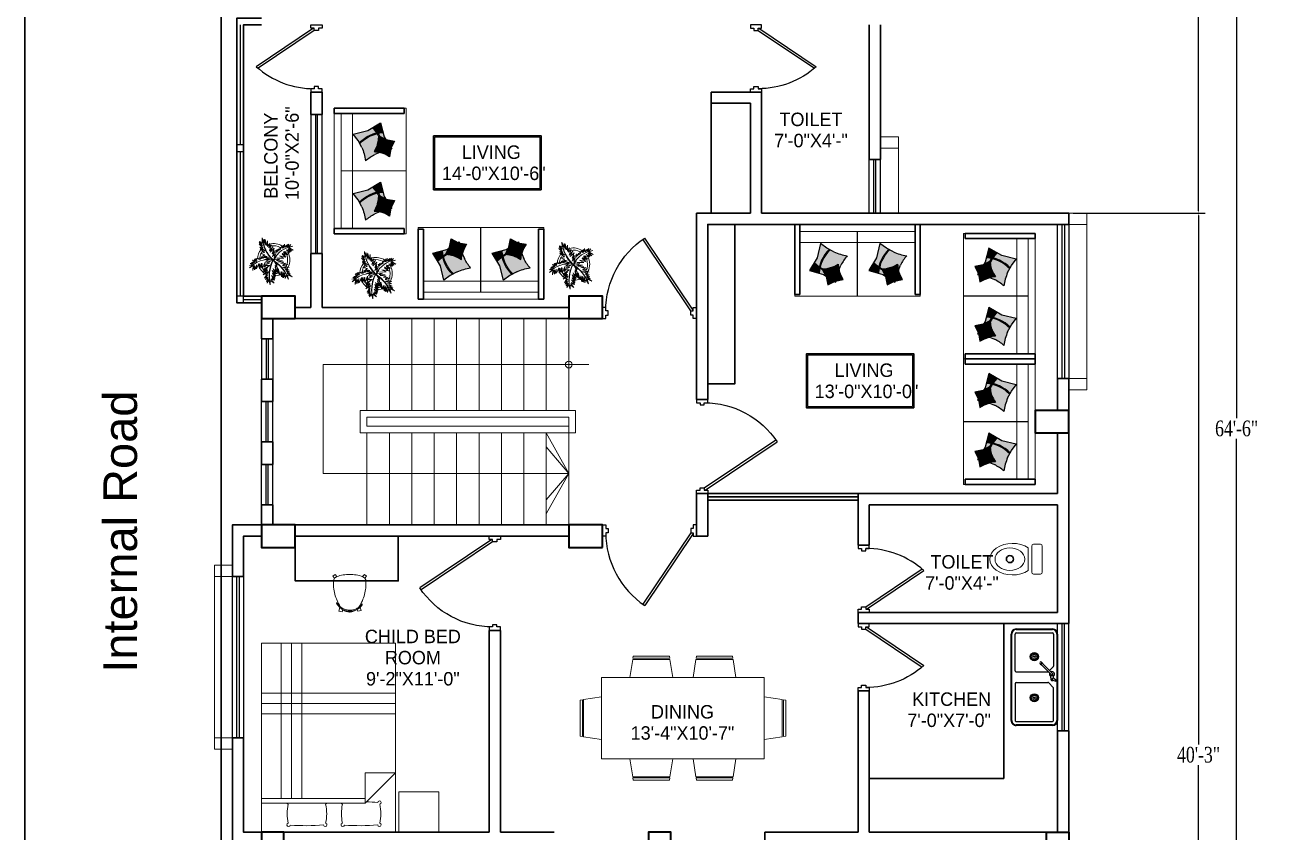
# Model space of a CAD drawing. Header units: inches. Extents: x -54558 to 35158, y -4190 to 41945.
# Drawn here: x 2269 to 2822, y 371 to 731 of the extents above; entities that cross this region are included whole.
import ezdxf

# ---------------------------------------------------------------- set-up
doc = ezdxf.new("R2010")
doc.units = ezdxf.units.IN
doc.header["$MEASUREMENT"] = 0
doc.linetypes.add('1054-EXTOPO$0$5m_plan_pc_00$0$801', pattern=[6.75, 5.625, -0.375, 0.375, -0.375])
doc.layers.get('0').update_dxf_attribs({"true_color": 0xe4c8de})
for name, color, linetype in [('A-ANNO-TEXT', 7, 'Continuous'), ('door', 34, 'Continuous'), ('FUR', 30, 'Continuous')]:
    doc.layers.add(name, color=color, linetype=linetype)
for name, color, linetype, lineweight in [('A-FURN-FIXD', 44, 'Continuous', 9), ('A_WALL', 7, 'Continuous', 30), ('colum', 241, 'Continuous', 40), ('Furniture', 42, 'Continuous', 30), ('illustr-TOILET FIXTURE', 7, 'Continuous', 0), ('illustr-TREE', 113, 'Continuous', 0), ('railing', 6, 'Continuous', 5), ('ROAD', 251, 'Continuous', 30), ('sanshade', 252, 'Continuous', 5), ('Stair', 44, 'Continuous', 13), ('thin', 251, 'Continuous', 20), ('Ver', 144, 'Continuous', 30), ('Wall-02', 7, 'Continuous', 30), ('windo', 140, 'Continuous', 25)]:
    doc.layers.add(name, color=color, linetype=linetype, lineweight=lineweight)
doc.layers.add('illustr-FURNITURE', color=7, linetype='Continuous', lineweight=0, true_color=0x000000)
doc.styles.add('Arial', font='arial.ttf')
doc.styles.add('LOGO', font='times.ttf', dxfattribs={"width": 0.75, "height": 7})
doc.styles.get("Standard").update_dxf_attribs({"font": 'ARIALN.TTF'})
doc.dimstyles.new('STANDARD$0', dxfattribs={"dimtxt": 2, "dimasz": 1, "dimexe": 3, "dimexo": 2, "dimgap": 1, "dimtad": 1, "dimtih": 1, "dimtoh": 1, "dimzin": 3, "dimdsep": 46, "dimlunit": 4, "dimtxsty": 'LOGO', "dimcen": 0.09, "dimdle": 6, "dimclrd": 256, "dimclre": 256, "dimclrt": 7, "dimadec": 0, "dimazin": 1, "dimtm": 1e-09, "dimtfac": 1, "dimtofl": 0, "dimtmove": 0, "dimatfit": 2, "dimfxl": 1, "dimtolj": 1, "dimtzin": 0, "dimlwd": -1, "dimlwe": -1, "dimarcsym": 0})

# ---------------------------------------------------------------- blocks, each defined once
blk = doc.blocks.new('*D459')
for p, q in [((2736.4, 646.98), (2795.25, 646.98)), ((2792.25, 645.98), (2792.25, 410.04)), ((2792.25, 164.98), (2792.25, 400.92)), ((2588.9, 163.98), (2795.25, 163.98))]:
    blk.add_line(p, q)
for points in [[(2792.09, 645.98), (2792.42, 645.98), (2792.25, 646.98)], [(2792.09, 164.98), (2792.42, 164.98), (2792.25, 163.98)]]:
    blk.add_solid(points)
at = {"color": 7, "insert": (2792.25, 405.48), "char_height": 7, "attachment_point": 5, "style": 'LOGO'}
blk.add_mtext('\\A1;40\'-3"', dxfattribs=at)
blk = doc.blocks.new('*D457')
for p, q in [((2652.4, 937.98), (2795.25, 937.98)), ((2792.25, 936.98), (2792.25, 797.04)), ((2792.25, 647.98), (2792.25, 787.92)), ((2736.4, 646.98), (2795.25, 646.98))]:
    blk.add_line(p, q)
for points in [[(2792.09, 936.98), (2792.42, 936.98), (2792.25, 937.98)], [(2792.09, 647.98), (2792.42, 647.98), (2792.25, 646.98)]]:
    blk.add_solid(points)
at = {"color": 7, "insert": (2792.25, 792.48), "char_height": 7, "attachment_point": 5, "style": 'LOGO'}
blk.add_mtext('\\A1;24\'-3"', dxfattribs=at)
blk = doc.blocks.new('fjfds')
at = {"layer": 'railing'}
for p, q in [((-25748.79, -8794.32), (-25748.79, -8804.32)), ((-25748.79, -8794.32), (-25652.79, -8794.32)), ((-25652.79, -8794.32), (-25652.79, -8804.32)), ((-25745.79, -8797.32), (-25745.79, -8801.32)), ((-25745.79, -8797.32), (-25655.79, -8797.32)), ((-25745.79, -8801.32), (-25655.79, -8801.32)), ((-25655.79, -8797.32), (-25655.79, -8804.32)), ((-25748.79, -8804.32), (-25655.79, -8804.32)), ((-25655.79, -8804.32), (-25652.79, -8804.32))]:
    blk.add_line(p, q, dxfattribs=at)
at = {"layer": 'Stair'}
for p, q in [((-25745.79, -8753.32), (-25745.79, -8794.32)), ((-25735.79, -8753.32), (-25735.79, -8794.32)), ((-25725.79, -8753.32), (-25725.79, -8794.32)), ((-25715.79, -8753.32), (-25715.79, -8794.32)), ((-25705.79, -8753.32), (-25705.79, -8794.32)), ((-25695.79, -8753.32), (-25695.79, -8794.32)), ((-25685.79, -8753.32), (-25685.79, -8794.32)), ((-25675.79, -8753.32), (-25675.79, -8794.32)), ((-25665.79, -8753.32), (-25665.79, -8794.32)), ((-25655.79, -8753.32), (-25655.79, -8794.32)), ((-25765.34, -8773.82), (-25646.9, -8773.82)), ((-25765.34, -8773.82), (-25765.34, -8822.32)), ((-25745.79, -8804.32), (-25745.79, -8845.32)), ((-25735.79, -8804.32), (-25735.79, -8845.32)), ((-25725.79, -8804.32), (-25725.79, -8845.32)), ((-25715.79, -8804.32), (-25715.79, -8845.32)), ((-25705.79, -8804.32), (-25705.79, -8845.32)), ((-25695.79, -8804.32), (-25695.79, -8845.32)), ((-25685.79, -8804.32), (-25685.79, -8845.32)), ((-25675.79, -8804.32), (-25675.79, -8845.32)), ((-25665.79, -8804.32), (-25665.79, -8845.32)), ((-25655.79, -8822.32), (-25665.79, -8804.32)), ((-25655.79, -8804.32), (-25655.79, -8845.32)), ((-25655.79, -8822.32), (-25665.79, -8810.47)), ((-25765.34, -8822.32), (-25655.79, -8822.32)), ((-25655.79, -8822.32), (-25665.79, -8840.32)), ((-25655.79, -8822.32), (-25665.79, -8834.17))]:
    blk.add_line(p, q, dxfattribs=at)
blk.add_circle((-25655.79, -8773.82), 1.51, dxfattribs=at)
blk = doc.blocks.new('ddf')
at = {"layer": 'sanshade'}
for points in [[(-25516.79, -8672.32), (-25508.79, -8672.32), (-25508.79, -8677.32), (-25516.79, -8677.32)], [(-25516.79, -8677.32), (-25508.79, -8677.32), (-25508.79, -8706.32), (-25516.79, -8706.32)]]:
    blk.add_lwpolyline(points, close=True, dxfattribs=at)
blk = doc.blocks.new('*D458')
for p, q in [((2652.4, 937.98), (2812.21, 937.98)), ((2809.21, 936.98), (2809.21, 555.54)), ((2809.21, 164.98), (2809.21, 546.42)), ((2652.4, 163.98), (2812.21, 163.98))]:
    blk.add_line(p, q)
for points in [[(2809.04, 936.98), (2809.37, 936.98), (2809.21, 937.98)], [(2809.04, 164.98), (2809.37, 164.98), (2809.21, 163.98)]]:
    blk.add_solid(points)
at = {"color": 7, "insert": (2809.21, 550.98), "char_height": 7, "attachment_point": 5, "style": 'LOGO'}
blk.add_mtext('\\A1;64\'-6"', dxfattribs=at)
blk = doc.blocks.new('tyer')
at = {"layer": 'sanshade'}
for points in [[(-25800.79, -9018.32), (-25792.79, -9018.32), (-25792.79, -9023.32), (-25800.79, -9023.32)], [(-25800.79, -9018.32), (-25792.79, -9018.32), (-25792.79, -9100.32), (-25800.79, -9100.32)], [(-25800.79, -9095.32), (-25792.79, -9095.32), (-25792.79, -9100.32), (-25800.79, -9100.32)]]:
    blk.add_lwpolyline(points, close=True, dxfattribs=at)
blk = doc.blocks.new('efre')
at = {"layer": 'door'}
for p, q in [((10922.87, 10339.43), (10901.44, 10307.52)), ((10923.87, 10339.12), (10902.26, 10306.96))]:
    blk.add_line(p, q, dxfattribs=at)
for points in [[(10885.87, 10339.43), (10884.87, 10339.43), (10884.87, 10337.89), (10883.37, 10337.89), (10883.37, 10342.89), (10884.87, 10342.89), (10884.87, 10341.35), (10885.87, 10341.35)], [(10922.87, 10339.43), (10923.87, 10339.43), (10923.87, 10337.89), (10925.37, 10337.89), (10925.37, 10342.89), (10923.87, 10342.89), (10923.87, 10341.35), (10922.87, 10341.35)]]:
    blk.add_lwpolyline(points, close=True, dxfattribs=at)
blk.add_arc((10923.87, 10339.43), 39, 180, 236.3642, dxfattribs=at)
blk = doc.blocks.new('jj')
at = {"layer": 'door'}
for p, q in [((11000.83, 10306.39), (11025.92, 10323.24)), ((11001.13, 10305.39), (11026.7, 10322.56))]:
    blk.add_line(p, q, dxfattribs=at)
for points in [[(11000.83, 10331.39), (11000.83, 10332.39), (11002.37, 10332.39), (11002.37, 10333.89), (10997.37, 10333.89), (10997.37, 10332.39), (10998.91, 10332.39), (10998.91, 10331.39)], [(11000.83, 10306.39), (11000.83, 10305.39), (11002.37, 10305.39), (11002.37, 10303.89), (10997.37, 10303.89), (10997.37, 10305.39), (10998.91, 10305.39), (10998.91, 10306.39)]]:
    blk.add_lwpolyline(points, close=True, dxfattribs=at)
blk.add_arc((11000.83, 10293.39), 39, 48.4266, 90, dxfattribs=at)
blk = doc.blocks.new('A$C41DC471C')
at = {"ltscale": 1000}
for p, q in [((0, 45, -686), (0, 365, -686)), ((6, 45, -686), (6, 365, -686)), ((35, 45, -686), (35, 365, -686)), ((45, 410, -686), (805, 410, -686)), ((45, 404, -686), (805, 404, -686)), ((45, 375, -686), (328, 375, -686)), ((393, 366, -686), (303, 276, -686)), ((403, 356, -686), (313, 266, -686)), ((335, 372, -686), (367, 340, -686)), ((414, 373, -686), (414, 348, -686)), ((430, 373, -686), (451, 396, -686)), ((430, 367, -686), (430, 373, -686)), ((461, 388, -686), (450, 364, -686)), ((451, 396, -686), (461, 390, -686)), ((461, 388, -686), (461, 390, -686)), ((515, 372, -686), (475, 332, -686)), ((805, 375, -686), (522, 375, -686)), ((815, 45, -686), (815, 365, -686)), ((844, 365, -686), (844, 45, -686)), ((850, 365, -686), (850, 45, -686)), ((302, 278, -686), (292, 268, -686)), ((315, 265, -686), (305, 255, -686)), ((378, 45, -686), (378, 325, -686)), ((472, 45, -686), (472, 325, -686)), ((368, 35, -686), (45, 35, -686)), ((805, 6, -686), (45, 6, -686)), ((482, 35, -686), (805, 35, -686)), ((805, 0, -686), (45, 0, -686))]:
    blk.add_line(p, q, dxfattribs=at)
for centre, radius in [((244, 205, -686), 35.6), ((244, 205, -686), 29.6), ((606, 205, -686), 35.6), ((606, 205, -686), 29.6), ((244, 205, -686), 5.56), ((606, 205, -686), 5.56)]:
    blk.add_circle(centre, radius, dxfattribs=at)
for centre, radius, start, end in [((45, 365, -686), 45, 90, 180), ((45, 365, -686), 39, 90, 180), ((45, 365, -686), 10, 90, 180), ((328, 365, -686), 10, 45, 90), ((398, 361, -686), 22, 35.2594, 206.447), ((368, 325, -686), 10, 0, 32.1365), ((398, 361, -686), 22, 243.553, 324.7406), ((398, 361, -686), 7, 315, 135), ((417, 272, -686), 102, 82.6351, 91.2658), ((417, 450, -686), 102, 268.7342, 290.3736), ((426, 265, -686), 102, 76.3665, 87.7768), ((417, 272, -686), 102, 69.5083, 70.0003), ((431, 361, -686), 21.8, 342.2899, 15.9255), ((417, 272, -686), 98.7, 66.466, 68.4241), ((417, 450, -686), 98.7, 291.5267, 293.5112), ((431, 361, -686), 24.8, 355.8388, 2.79), ((482, 325, -686), 10, 135, 180), ((522, 365, -686), 10, 90, 135), ((805, 365, -686), 45, 0, 90), ((805, 365, -686), 39, 0, 90), ((805, 365, -686), 10, 0, 90), ((299, 262, -686), 9, 135, 315), ((310, 273, -686), 9.18, 146.5049, 303.4951), ((307, 270, -686), 9.18, 94.6541, 123.4951), ((307, 270, -686), 9.18, 326.5049, 355.3459), ((45, 45, -686), 45, 180, 270), ((45, 45, -686), 39, 180, 270), ((45, 45, -686), 10, 180, 270), ((368, 45, -686), 10, 270, 0), ((482, 45, -686), 10, 180, 270), ((805, 45, -686), 45, 270, 0), ((805, 45, -686), 39, 270, 0), ((805, 45, -686), 10, 270, 0)]:
    blk.add_arc(centre, radius, start, end, dxfattribs=at)
for centre, major_axis in [((231, 222, -686), (-2.61, 3.09)), ((244, 227, -686), (-0.02, 4.05)), ((224, 209, -686), (-3.99, 0.69))]:
    blk.add_ellipse(centre, major_axis=major_axis, ratio=0.197044, dxfattribs=at)
for centre, major_axis, start_param, end_param in [((258, 222, -686), (2.59, 3.11), -1.570796, 4.712389), ((226, 195, -686), (3.5, 2.04), 3.141593, 9.424778), ((237, 185, -686), (1.37, 3.81), 3.141593, 9.424778), ((252, 185, -686), (-1.4, 3.8), 1.570796326794795, 7.853981633974382), ((263, 195, -686), (-3.51, 2.01), 1.570796326794786, 7.853981633974373), ((265, 209, -686), (3.98, 0.72), 4.712389, 10.995574)]:
    blk.add_ellipse(centre, major_axis=major_axis, ratio=0.197044, start_param=start_param, end_param=end_param, dxfattribs=at)
at = {"ltscale": 1000, "extrusion": (0, 0, -1)}
for centre, major_axis, start_param, end_param in [((592, 222, -686), (-2.59, 3.11), -1.570796, 4.712389), ((585, 209, -686), (-3.98, 0.72), 4.712389, 10.995574), ((587, 195, -686), (3.51, 2.01), 1.570796326794786, 7.853981633974373), ((598, 185, -686), (1.4, 3.8), 1.570796326794795, 7.853981633974382), ((613, 185, -686), (-1.37, 3.81), 3.141593, 9.424778), ((624, 195, -686), (-3.5, 2.04), 3.141593, 9.424778)]:
    blk.add_ellipse(centre, major_axis=major_axis, ratio=0.197044, start_param=start_param, end_param=end_param, dxfattribs=at)
for centre, major_axis in [((606, 227, -686), (0.02, 4.05)), ((619, 222, -686), (2.61, 3.09)), ((626, 209, -686), (3.99, 0.69))]:
    blk.add_ellipse(centre, major_axis=major_axis, ratio=0.197044, dxfattribs=at)
blk = doc.blocks.new('FURN_GEN_017')
at = {"layer": 'illustr-FURNITURE', "color": 251, "true_color": 0x636466}
for p, q in [((-12940.92, 14464.51), (-12942.17, 14456.51)), ((-12940.91, 14464.51), (-12924.44, 14464.51)), ((-12940.68, 14466.01), (-12940.84, 14465.01)), ((-12924.52, 14465.01), (-12940.84, 14465.01)), ((-12940.68, 14466.01), (-12924.68, 14466.01)), ((-12924.53, 14465.01), (-12924.68, 14466.01)), ((-12923.2, 14456.51), (-12924.45, 14464.51)), ((-12912.92, 14464.51), (-12914.17, 14456.51)), ((-12912.91, 14464.51), (-12896.44, 14464.51)), ((-12912.68, 14466.01), (-12912.84, 14465.01)), ((-12896.52, 14465.01), (-12912.84, 14465.01)), ((-12912.68, 14466.01), (-12896.68, 14466.01)), ((-12896.53, 14465.01), (-12896.68, 14466.01)), ((-12895.2, 14456.51), (-12896.45, 14464.51)), ((-12882.68, 14456.51), (-12954.68, 14456.51)), ((-12954.68, 14456.51), (-12954.68, 14420.51)), ((-12882.68, 14420.51), (-12882.68, 14456.51)), ((-12964.18, 14446.51), (-12963.18, 14446.67)), ((-12964.18, 14446.51), (-12964.18, 14430.51)), ((-12963.18, 14430.36), (-12963.18, 14446.67)), ((-12962.68, 14446.75), (-12954.68, 14448)), ((-12962.68, 14446.74), (-12962.68, 14430.27)), ((-12874.68, 14446.75), (-12882.68, 14448)), ((-12874.68, 14446.74), (-12874.68, 14430.27)), ((-12873.18, 14446.51), (-12874.18, 14446.67)), ((-12874.18, 14430.36), (-12874.18, 14446.67)), ((-12873.18, 14446.51), (-12873.18, 14430.51)), ((-12963.18, 14430.36), (-12964.18, 14430.51)), ((-12954.68, 14429.03), (-12962.68, 14430.28)), ((-12882.68, 14429.03), (-12874.68, 14430.28)), ((-12874.18, 14430.36), (-12873.18, 14430.51)), ((-12954.68, 14420.51), (-12882.68, 14420.51)), ((-12940.92, 14412.51), (-12942.17, 14420.52)), ((-12923.2, 14420.52), (-12924.45, 14412.51)), ((-12912.92, 14412.51), (-12914.17, 14420.52)), ((-12895.2, 14420.52), (-12896.45, 14412.51)), ((-12940.91, 14412.51), (-12924.44, 14412.51)), ((-12912.91, 14412.51), (-12896.44, 14412.51)), ((-12940.68, 14411.01), (-12940.84, 14412.01)), ((-12924.52, 14412.01), (-12940.84, 14412.01)), ((-12940.68, 14411.01), (-12924.68, 14411.01)), ((-12924.53, 14412.01), (-12924.68, 14411.01)), ((-12896.52, 14412.01), (-12912.84, 14412.01)), ((-12912.68, 14411.01), (-12912.84, 14412.01)), ((-12912.68, 14411.01), (-12896.68, 14411.01)), ((-12896.53, 14412.01), (-12896.68, 14411.01))]:
    blk.add_line(p, q, dxfattribs=at)
blk = doc.blocks.new('www')
at = {"layer": 'illustr-FURNITURE', "color": 1}
for p, q in [((10806.97, 10296.75), (10747.22, 10296.75)), ((10747.22, 10296.75), (10747.22, 10212.48)), ((10755.98, 10296.75), (10755.98, 10227.52)), ((10760.57, 10296.75), (10760.57, 10227.52)), ((10765.15, 10296.75), (10765.15, 10227.52)), ((10806.97, 10212.48), (10806.97, 10296.75)), ((10806.97, 10274.46), (10747.22, 10274.46)), ((10806.97, 10269.88), (10747.22, 10269.88)), ((10806.97, 10265.3), (10747.22, 10265.3)), ((10793.37, 10238.98), (10806.97, 10238.98)), ((10806.97, 10238.98), (10793.37, 10225.37)), ((10793.37, 10225.37), (10793.37, 10238.98)), ((10808.47, 10230.4), (10808.47, 10212.45)), ((10808.47, 10230.4), (10826.33, 10230.4)), ((10826.33, 10212.45), (10826.33, 10230.4)), ((10793.37, 10227.52), (10747.22, 10227.52)), ((10747.22, 10225.37), (10793.37, 10225.37)), ((10747.22, 10212.48), (10806.97, 10212.48)), ((10808.43, 10212.5), (10808.47, 10212.5)), ((10826.33, 10212.45), (10808.47, 10212.45))]:
    blk.add_line(p, q, dxfattribs=at)
for centre, radius, start, end in [((10759.25, 10225.71), 0.776, 205.8663, 258.2519), ((10781.38, 10220.71), 22.68, 169.2326, 190.7674), ((10775.63, 10225.65), 0.776, 283.7421, 339.1614), ((10757.08, 10220.71), 19.19, 347.4169, 12.5831), ((10783.43, 10225.71), 0.776, 205.8663, 258.2519), ((10805.55, 10220.71), 22.68, 169.2326, 190.7674), ((10791.28, 10137.25), 88.81, 84.9917, 88.2383), ((10799.81, 10225.65), 0.776, 283.7421, 174.7412), ((10781.26, 10220.71), 19.19, 347.4169, 12.5831), ((10759.25, 10215.71), 0.776, 101.7481, 355.1787), ((10767.1, 10304.18), 88.81, 265.4292, 275.0083), ((10775.63, 10215.78), 0.776, 185.2588, 76.2579), ((10783.43, 10215.71), 0.776, 101.7481, 355.1787), ((10791.28, 10304.18), 88.81, 265.4292, 275.0083), ((10799.81, 10215.78), 0.776, 185.2588, 76.2579)]:
    blk.add_arc(centre, radius, start, end, dxfattribs=at)
blk = doc.blocks.new('214-151')
at = {"layer": 'A-FURN-FIXD', "linetype": '1054-EXTOPO$0$5m_plan_pc_00$0$801', "ltscale": 200, "transparency": 33554687}
for p, q in [((3549044, -189697), (3549020, -189729)), ((3549068, -189685), (3549044, -189697)), ((3549074, -189684), (3549068, -189685)), ((3548990, -189892), (3548990, -189935)), ((3549461, -189773), (3549511, -189757)), ((3549491, -189816), (3549523, -189806)), ((3549523, -189806), (3549511, -189757)), ((3549456, -190064), (3549502, -190078)), ((3549488, -190021), (3549515, -190029)), ((3549515, -190029), (3549502, -190078)), ((3549044, -190130), (3549020, -190098)), ((3549068, -190142), (3549044, -190130)), ((3549088, -190145), (3549068, -190142))]:
    blk.add_line(p, q, dxfattribs=at)
for points in [[(3549042, -189699), (3549014, -189675), (3548990, -189704), (3549020, -189730)], [(3549043, -190128), (3549014, -190152), (3548990, -190123), (3549020, -190097)]]:
    blk.add_lwpolyline(points, dxfattribs=at)
for centre, radius, start, end in [((3549120, -190283), 601, 56.9331, 94.4004), ((3549562, -189914), 573, 161.2442, 198.7295), ((3549397, -189753), 25.6, 48.1403, 108.2349), ((3549286, -189916), 213, 305.0364, 61.3583), ((3549302, -189916), 213, 305.0364, 61.3583), ((3549366, -189914), 159, 57.5277, 58.5623), ((3549366, -189914), 159, 325.8028, 37.5555), ((3549120, -189545), 601, 266.8766, 303.0669), ((3549366, -189914), 159, 301.9687, 305.1543), ((3549417, -190072), 19.8, 246.1346, 318.4705)]:
    blk.add_arc(centre, radius, start, end, dxfattribs=at)
blk = doc.blocks.new('eyhfgh')
h = blk.add_hatch(color=63)
h.set_gradient(color1=(179, 217, 63), color2=(199, 227, 114), one_color=1, tint=0.67, name='INVCYLINDER')
h.paths.add_polyline_path([(12644.43, 1383.24, 0.034297), (12645.24, 1384.41), (12644.29, 1385.24), (12642.12, 1388.72), (12640.65, 1386.85, -0.121186)])
h = blk.add_hatch(color=254)
h.set_gradient(color1=(252, 230, 217), color2=(250, 214, 194), one_color=1, tint=0.87, name='CYLINDER')
h.paths.add_polyline_path([(12640.74, 1375.72, 0.127935), (12640.03, 1384.94), (12635.81, 1384.95, -0.057362), (12630.31, 1386.1, -0.068738), (12631.08, 1379.22), (12630.86, 1377.04, 0.13826)])
h = blk.add_hatch(color=7)
h.set_gradient(color1=(238, 242, 227), color2=(228, 234, 210), one_color=1, tint=0.87, name='CYLINDER')
h.paths.add_polyline_path([(12644.25, 1383.02, 0.127935), (12640.47, 1386.65), (12638.68, 1385.07, -0.057362), (12635.92, 1383.48, -0.068738), (12638.84, 1380.86), (12639.57, 1379.85, 0.13826)])
h = blk.add_hatch(color=63)
h.set_gradient(color1=(179, 217, 63), color2=(199, 227, 114), one_color=1, tint=0.67, name='INVCYLINDER')
h.paths.add_polyline_path([(12639.73, 1379.63), (12640.15, 1379.05), (12641.16, 1377.05), (12643.87, 1380.25), (12645.17, 1381.1, 0.044432), (12644.39, 1382.78, -0.131681)])
h = blk.add_hatch(color=252)
h.set_gradient(color1=(132, 132, 132), color2=(171, 171, 171), one_color=1, tint=0.67, name='INVCYLINDER')
h.paths.add_polyline_path([(12641.24, 1375.8, 0.034297), (12643.68, 1376.39), (12643.4, 1378.6), (12644.63, 1385.73), (12640.5, 1384.98, -0.121186)])
h = blk.add_hatch(color=7)
h.set_gradient(color1=(238, 242, 227), color2=(228, 234, 210), one_color=1, tint=0.87, name='CYLINDER')
h.paths.add_polyline_path([(12647.38, 1382.54), (12645.46, 1384.23, -0.034767), (12644.58, 1383, -0.044102), (12645.42, 1381.27)])
h = blk.add_hatch(color=252)
h.set_gradient(color1=(132, 132, 132), color2=(171, 171, 171), one_color=1, tint=0.67, name='INVCYLINDER')
h.paths.add_polyline_path([(12630.81, 1376.56), (12630.67, 1375.29), (12629.66, 1371.46), (12636.99, 1372.52), (12639.71, 1372.11, 0.044432), (12640.65, 1375.23, -0.131681)])
h = blk.add_hatch(color=254)
h.set_gradient(color1=(252, 230, 217), color2=(250, 214, 194), one_color=1, tint=0.87, name='CYLINDER')
h.paths.add_polyline_path([(12644.31, 1371.41), (12643.75, 1375.89, -0.034767), (12641.15, 1375.3, -0.044102), (12640.23, 1372.03)])
at = {"layer": 'FUR'}
for centre, radius, start, end in [((12638.08, 1409.42), 24.58, 251.57659, 264.70866), ((12605.79, 1379.86), 25.3, 358.56548, 14.29441), ((12630.42, 1396.27), 13.92, 293.2894, 306.42147), ((12627.91, 1371.6), 14.33, 40.27829, 56.00722), ((12636.29, 1389.73), 10.41, 288.36057, 329.26418), ((12622.66, 1378.96), 18.37, 338.11092, 18.94467), ((12636.2, 1389.91), 10.86, 288.98218, 328.46632), ((12622.19, 1378.89), 19.3, 339.18653, 18.36274), ((12635.38, 1377.57), 10.41, 19.82373, 60.65748), ((12635.21, 1377.37), 10.93, 20.89934, 60.07554), ((12638.22, 1394.25), 19.18, 247.26938, 286.75351), ((12638.14, 1393.91), 18.38, 246.64776, 287.55137)]:
    blk.add_arc(centre, radius, start, end, dxfattribs=at)
for points, invisible_edges in [([(12644.29, 1385.24), (12642.12, 1388.72), (12640.57, 1386.74)], 12), ([(12644.31, 1371.41), (12643.4, 1378.6), (12635.81, 1384.95)], 14), ([(12643.4, 1378.6), (12640.26, 1384.94), (12635.81, 1384.95)], 13), ([(12644.29, 1385.24), (12640.57, 1386.74), (12638.68, 1385.07)], 13), ([(12647.38, 1382.54), (12644.29, 1385.24), (12638.68, 1385.07)], 14), ([(12638.84, 1380.86), (12640.15, 1379.05), (12647.38, 1382.54)], 14), ([(12640.15, 1379.05), (12643.87, 1380.25), (12647.38, 1382.54)], 13), ([(12643.4, 1378.6), (12644.63, 1385.73), (12640.26, 1384.94)], 12), ([(12630.67, 1375.29), (12629.66, 1371.46), (12636.99, 1372.52)], 12), ([(12631.08, 1379.22), (12630.67, 1375.29), (12644.31, 1371.41)], 14), ([(12630.67, 1375.29), (12636.99, 1372.52), (12644.31, 1371.41)], 13), ([(12640.15, 1379.05), (12641.16, 1377.05), (12643.87, 1380.25)], 12)]:
    blk.add_3dface(points, dxfattribs=dict(at, invisible_edges=invisible_edges))
blk = doc.blocks.new('standard')
at = {"layer": 'A-FURN-FIXD', "lineweight": 30, "transparency": 33554687}
for p, q in [((29797.43, 5446.76), (29828.65, 5446.76)), ((29797.43, 5444.42), (29797.43, 5446.76)), ((29797.43, 5444.42), (29828.65, 5444.42)), ((29828.65, 5444.42), (29828.65, 5446.76)), ((29828.65, 5393.11), (29797.43, 5393.11)), ((29797.43, 5390.76), (29797.43, 5393.11)), ((29828.65, 5390.76), (29828.65, 5393.11)), ((29828.65, 5390.76), (29797.43, 5390.76))]:
    blk.add_line(p, q, dxfattribs=at)
at = {"layer": 'A-FURN-FIXD', "linetype": 'ByBlock', "ltscale": 200, "transparency": 33554687}
for p, q in [((29797.43, 5393.11), (29797.43, 5444.42)), ((29800.56, 5393.11), (29800.56, 5444.42)), ((29805.56, 5393.11), (29805.56, 5444.42)), ((29828.65, 5446.76), (29829.43, 5446.76)), ((29829.43, 5446.76), (29829.43, 5390.76)), ((29829.43, 5418.89), (29800.56, 5418.89)), ((29829.43, 5418.76), (29800.56, 5418.76)), ((29829.43, 5390.76), (29828.65, 5390.76))]:
    blk.add_line(p, q, dxfattribs=at)
at = {"layer": 'Furniture', "transparency": 33554687, "xscale": -0.8940402066046178, "yscale": 0.8940402066046178, "zscale": 0.8940402066046178, "rotation": 202.1116633612902}
for p in [(18883.43, 2320.97), (18883.43, 2294.47)]:
    blk.add_blockref('eyhfgh', p, dxfattribs=at)
blk = doc.blocks.new('FF')
at = {"lineweight": 30}
blk.add_circle((41709, 5735), 50, dxfattribs=at)
at = {"layer": 'illustr-TOILET FIXTURE'}
for p, q in [((41496, 5397), (41496, 5297)), ((41521, 5422), (41896, 5422)), ((41546, 5472), (41871, 5472)), ((41921, 5397), (41921, 5297)), ((41521, 5272), (41896, 5272))]:
    blk.add_line(p, q, dxfattribs=at)
for centre, start, end in [((41521, 5397), 90, 180), ((41896, 5397), 0, 90), ((41521, 5297), 180, 270), ((41896, 5297), 270, 0)]:
    blk.add_arc(centre, 25, start, end, dxfattribs=at)
at = {"layer": 'illustr-TOILET FIXTURE', "extrusion": (0, 0, -1)}
for centre, major_axis, ratio, start_param, end_param in [((41709, 5697), (0, -325), 0.692308, 0.806114, 5.477071), ((41709, 5735), (0, -212), 0.764706, 3.141593, 9.424778)]:
    blk.add_ellipse(centre, major_axis=major_axis, ratio=ratio, start_param=start_param, end_param=end_param, dxfattribs=at)
blk = doc.blocks.new('gfsv')
at = {"layer": 'illustr-TREE', "color": 114, "true_color": 0x139b48}
for p, q in [((-19140.11, -7522.01), (-19139.05, -7522.51)), ((-19138.83, -7523.25), (-19140.11, -7522.01)), ((-19140.03, -7521.46), (-19139.13, -7521.95)), ((-19139.05, -7522.51), (-19140.03, -7521.46)), ((-19139.94, -7521.15), (-19139.07, -7521.44)), ((-19139.13, -7521.95), (-19139.94, -7521.15)), ((-19138.47, -7521.62), (-19139.14, -7519.95)), ((-19139.07, -7521.44), (-19139.14, -7519.95)), ((-19138.44, -7520.36), (-19138.47, -7521.62)), ((-19138.11, -7522.31), (-19138.44, -7520.36)), ((-19138.11, -7520.52), (-19138.11, -7522.31)), ((-19137.74, -7522.39), (-19138.11, -7520.52)), ((-19137.39, -7520.88), (-19137.74, -7522.39)), ((-19137.42, -7522.78), (-19137.39, -7520.88)), ((-19136.72, -7521.8), (-19137.42, -7522.78)), ((-19137.02, -7523.12), (-19136.72, -7521.8)), ((-19136.22, -7522.25), (-19137.02, -7523.12)), ((-19136.81, -7524.08), (-19136.22, -7522.25)), ((-19132.42, -7522.27), (-19132.28, -7522.87)), ((-19132.11, -7522.84), (-19132.42, -7522.27)), ((-19131.97, -7522.01), (-19132.11, -7522.84)), ((-19131.9, -7523), (-19131.97, -7522.01)), ((-19131.08, -7522.14), (-19131.69, -7522.97)), ((-19130.61, -7522), (-19131.23, -7522.84)), ((-19131.23, -7522.84), (-19131.08, -7522.14)), ((-19130.81, -7522.81), (-19130.61, -7522)), ((-19130, -7522.11), (-19130.81, -7522.81)), ((-19130.68, -7522.91), (-19130, -7522.11)), ((-19139.85, -7522.94), (-19138.83, -7523.25)), ((-19138.26, -7524.11), (-19139.85, -7522.94)), ((-19139.78, -7523.45), (-19138.26, -7524.11)), ((-19138.34, -7524.64), (-19139.78, -7523.45)), ((-19139.67, -7524.94), (-19138.34, -7524.64)), ((-19138.22, -7525.34), (-19139.67, -7524.94)), ((-19139.4, -7525.99), (-19138.7, -7526.48)), ((-19139.1, -7526.57), (-19139.4, -7525.99)), ((-19139, -7525.86), (-19138.15, -7526.37)), ((-19138.7, -7526.48), (-19139, -7525.86)), ((-19138.85, -7525.6), (-19138.22, -7525.34)), ((-19137.48, -7525.94), (-19138.85, -7525.6)), ((-19138.74, -7526.04), (-19137.48, -7525.94)), ((-19136.98, -7526.37), (-19138.74, -7526.04)), ((-19135.72, -7522.81), (-19136.81, -7524.08)), ((-19136.53, -7524.51), (-19135.72, -7522.81)), ((-19135.25, -7523.31), (-19136.53, -7524.51)), ((-19135.94, -7525.04), (-19135.25, -7523.31)), ((-19135.22, -7524.06), (-19135.94, -7525.04)), ((-19135.87, -7526.04), (-19135.22, -7524.06)), ((-19135.21, -7524.53), (-19135.87, -7526.04)), ((-19135.48, -7525.74), (-19135.21, -7524.53)), ((-19134.92, -7525.12), (-19135.48, -7525.74)), ((-19135.42, -7527.05), (-19134.63, -7525.91)), ((-19135.35, -7526.32), (-19134.92, -7525.12)), ((-19134.63, -7525.91), (-19135.35, -7526.32)), ((-19134.73, -7523.95), (-19134.78, -7524.94)), ((-19134.38, -7524.55), (-19134.73, -7523.95)), ((-19134.39, -7523.69), (-19134.38, -7524.55)), ((-19134.08, -7524.26), (-19134.39, -7523.69)), ((-19133.9, -7523.5), (-19134.08, -7524.26)), ((-19133.67, -7524.03), (-19133.9, -7523.5)), ((-19133.35, -7522.94), (-19133.67, -7524.03)), ((-19133.62, -7525.69), (-19132.24, -7526.41)), ((-19131.57, -7526.07), (-19133.62, -7525.69)), ((-19133.01, -7522.73), (-19133.39, -7523.77)), ((-19133.39, -7523.77), (-19133.35, -7522.94)), ((-19132.59, -7523.23), (-19133.01, -7522.73)), ((-19132.77, -7524.92), (-19131.79, -7525.64)), ((-19131.26, -7525.42), (-19132.77, -7524.92)), ((-19131.79, -7525.64), (-19132.77, -7525.14)), ((-19132.77, -7525.14), (-19131.57, -7526.07)), ((-19132.74, -7522.49), (-19132.59, -7523.23)), ((-19132.3, -7523.23), (-19132.74, -7522.49)), ((-19132.32, -7524.59), (-19131.26, -7525.42)), ((-19130.99, -7525.26), (-19132.32, -7524.59)), ((-19132.28, -7522.87), (-19132.3, -7523.23)), ((-19132.2, -7524.29), (-19130.99, -7525.26)), ((-19130.38, -7524.59), (-19132.2, -7524.29)), ((-19131.47, -7522.35), (-19131.9, -7523)), ((-19131.69, -7522.97), (-19131.47, -7522.35)), ((-19131.42, -7523.84), (-19130.38, -7524.59)), ((-19130.13, -7524.42), (-19131.42, -7523.84)), ((-19130.96, -7523.48), (-19130.13, -7524.42)), ((-19129.7, -7524.25), (-19130.96, -7523.48)), ((-19130.69, -7523.27), (-19129.7, -7524.25)), ((-19129.26, -7523.88), (-19130.69, -7523.27)), ((-19129.37, -7522.63), (-19130.63, -7523.08)), ((-19130.63, -7523.08), (-19129.26, -7523.88)), ((-19143.17, -7528.74), (-19142.14, -7528.45)), ((-19142.12, -7528.62), (-19143.17, -7528.74)), ((-19143.1, -7529.55), (-19142.01, -7528.76)), ((-19142.92, -7528.17), (-19141.87, -7528.13)), ((-19142.14, -7528.45), (-19142.92, -7528.17)), ((-19142.54, -7527.86), (-19141.51, -7527.82)), ((-19141.87, -7528.13), (-19142.54, -7527.86)), ((-19142.15, -7527.05), (-19141.38, -7527.4)), ((-19141.37, -7527.67), (-19142.15, -7527.05)), ((-19142.14, -7527.65), (-19141.37, -7527.67)), ((-19141.51, -7527.82), (-19142.14, -7527.65)), ((-19142.01, -7528.76), (-19142.12, -7530.35)), ((-19142.12, -7530.35), (-19141.83, -7528.81)), ((-19141.83, -7528.81), (-19141.56, -7530.18)), ((-19141.68, -7526.82), (-19141.26, -7527.27)), ((-19141.38, -7527.4), (-19141.68, -7526.82)), ((-19141.56, -7530.18), (-19141.5, -7528.72)), ((-19141.42, -7526.6), (-19141.5, -7527.08)), ((-19141.5, -7528.72), (-19141.19, -7529.92)), ((-19141.4, -7527.05), (-19141.42, -7526.6)), ((-19141.32, -7526.68), (-19140.79, -7527.22)), ((-19140.95, -7527.46), (-19141.32, -7526.68)), ((-19141.26, -7527.27), (-19140.95, -7527.46)), ((-19141.19, -7529.92), (-19140.94, -7528.53)), ((-19140.97, -7526.59), (-19139.89, -7526.86)), ((-19140.79, -7527.22), (-19140.97, -7526.59)), ((-19140.94, -7528.53), (-19140.91, -7529.82)), ((-19140.91, -7529.82), (-19140.13, -7528.14)), ((-19140.61, -7526.42), (-19139.52, -7526.77)), ((-19139.89, -7526.86), (-19140.61, -7526.42)), ((-19140.13, -7528.14), (-19140.01, -7529.68)), ((-19140.01, -7529.68), (-19139.82, -7528.21)), ((-19139.84, -7526.29), (-19139.1, -7526.57)), ((-19139.52, -7526.77), (-19139.84, -7526.29)), ((-19139.82, -7528.21), (-19139.73, -7529.55)), ((-19139.73, -7529.55), (-19139.29, -7528.02)), ((-19139.29, -7528.02), (-19139.24, -7529.24)), ((-19139.24, -7529.24), (-19139.11, -7528.14)), ((-19139.11, -7528.14), (-19139.01, -7529.66)), ((-19139.01, -7529.66), (-19138.18, -7527.74)), ((-19137.55, -7530.06), (-19138.86, -7531.01)), ((-19137.33, -7529.38), (-19138.64, -7530.44)), ((-19138.64, -7530.44), (-19137.55, -7530.06)), ((-19136.7, -7528.78), (-19138.55, -7529.89)), ((-19138.55, -7529.89), (-19137.33, -7529.38)), ((-19138.52, -7526.94), (-19136.98, -7526.37)), ((-19136.89, -7526.61), (-19138.52, -7526.94)), ((-19138.45, -7526.25), (-19136.18, -7526.56)), ((-19136.67, -7527.87), (-19138.39, -7528.79)), ((-19138.39, -7528.79), (-19136.7, -7528.78)), ((-19138.18, -7527.74), (-19138.35, -7529.29)), ((-19138.35, -7529.29), (-19138, -7528.79)), ((-19137.95, -7527.54), (-19136.89, -7526.61)), ((-19135.75, -7527.18), (-19137.95, -7527.54)), ((-19136.25, -7527.26), (-19137.82, -7528.05)), ((-19137.82, -7528.05), (-19136.67, -7527.87)), ((-19135.65, -7526.97), (-19135.49, -7526.95)), ((-19135.63, -7529.72), (-19134.87, -7531.97)), ((-19134.81, -7531.37), (-19135.63, -7529.72)), ((-19135.42, -7527.05), (-19134.3, -7528.75)), ((-19135.36, -7526.97), (-19133.49, -7526.75)), ((-19135.1, -7529.99), (-19134.81, -7531.37)), ((-19134.44, -7530.93), (-19135.1, -7529.99)), ((-19135.08, -7527.83), (-19134.38, -7529.27)), ((-19134.3, -7528.75), (-19135.08, -7527.83)), ((-19135, -7529.32), (-19134.44, -7530.93)), ((-19134.64, -7530.19), (-19135, -7529.32)), ((-19134.99, -7528.75), (-19134.64, -7530.19)), ((-19134.38, -7529.27), (-19134.99, -7528.75)), ((-19134.65, -7529.86), (-19134.14, -7531.17)), ((-19134.38, -7530.93), (-19134.65, -7529.86)), ((-19133.49, -7526.75), (-19134.51, -7527.22)), ((-19134.51, -7527.22), (-19132.62, -7527.32)), ((-19132.24, -7526.41), (-19134.41, -7526.43)), ((-19134.36, -7529.34), (-19133.75, -7531.64)), ((-19134.14, -7531.17), (-19134.36, -7529.34)), ((-19132.62, -7527.32), (-19134.15, -7527.56)), ((-19134.15, -7527.56), (-19132.24, -7527.75)), ((-19133.98, -7529.69), (-19133.36, -7531.97)), ((-19133.75, -7531.64), (-19133.98, -7529.69)), ((-19132.24, -7527.75), (-19133.13, -7528.12)), ((-19133.13, -7528.12), (-19131.6, -7528.01)), ((-19130.98, -7528.41), (-19132.63, -7528.79)), ((-19132.63, -7528.79), (-19130.51, -7529.44)), ((-19132.58, -7529.32), (-19130.52, -7530.22)), ((-19130.51, -7529.44), (-19132.58, -7529.32)), ((-19131.6, -7528.01), (-19132.56, -7528.57)), ((-19132.56, -7528.57), (-19130.98, -7528.41)), ((-19131.82, -7530.03), (-19130.38, -7530.89)), ((-19130.52, -7530.22), (-19131.82, -7530.03)), ((-19138.86, -7531.01), (-19137.38, -7530.21)), ((-19137.38, -7530.21), (-19138.8, -7531.73)), ((-19138.8, -7531.73), (-19137.13, -7530.69)), ((-19137.13, -7530.69), (-19138.34, -7532.81)), ((-19138.34, -7532.81), (-19137.37, -7531.69)), ((-19137.37, -7531.69), (-19138.08, -7533.27)), ((-19138.08, -7533.27), (-19137.33, -7532.45)), ((-19137.33, -7532.45), (-19137.78, -7533.85)), ((-19137.78, -7533.85), (-19137.22, -7533.01)), ((-19137.22, -7533.01), (-19137.57, -7534.36)), ((-19137.57, -7534.36), (-19136.99, -7533.47)), ((-19136.99, -7533.47), (-19136.55, -7534.9)), ((-19136.55, -7533.5), (-19136.55, -7534.9)), ((-19135.35, -7534.35), (-19136.55, -7533.5)), ((-19135.21, -7533.44), (-19136.35, -7533.11)), ((-19136.35, -7533.11), (-19135.35, -7534.35)), ((-19136.1, -7531.92), (-19135.17, -7533.17)), ((-19135.06, -7532.85), (-19136.1, -7531.92)), ((-19136.09, -7532.73), (-19135.21, -7533.44)), ((-19135.17, -7533.17), (-19136.09, -7532.73)), ((-19135.92, -7530.35), (-19135.02, -7532.47)), ((-19134.87, -7531.97), (-19135.92, -7530.35)), ((-19135.87, -7531.24), (-19135.06, -7532.85)), ((-19135.02, -7532.47), (-19135.87, -7531.24)), ((-19134.64, -7530.37), (-19134.38, -7530.93)), ((-19133.36, -7531.97), (-19133.11, -7530.66)), ((-19133.11, -7530.66), (-19132.97, -7532.41)), ((-19132.97, -7532.41), (-19132.74, -7530.74)), ((-19132.74, -7530.74), (-19132.61, -7532.59)), ((-19132.61, -7532.59), (-19132.37, -7531)), ((-19132.37, -7531), (-19132.33, -7532.7)), ((-19132.33, -7532.7), (-19132.02, -7531.16)), ((-19132.02, -7531.16), (-19131.85, -7532.88)), ((-19131.85, -7532.88), (-19131.54, -7531.86)), ((-19131.54, -7531.86), (-19130.74, -7533.16)), ((-19131.43, -7530.69), (-19130.21, -7531.51)), ((-19130.38, -7530.89), (-19131.43, -7530.69)), ((-19131.22, -7531.22), (-19129.61, -7532.36)), ((-19130.21, -7531.51), (-19131.22, -7531.22)), ((-19131.17, -7531.72), (-19130.74, -7533.16)), ((-19129.61, -7532.36), (-19131.17, -7531.72))]:
    blk.add_line(p, q, dxfattribs=at)
for centre, radius, start, end in [((-19128.04, -7519), 11.14, 184.8641, 225.4849), ((-19127.45, -7518.53), 11.77, 186.927, 225.8123), ((-19128.31, -7530.61), 8.05, 97.5401, 152.9698), ((-19137.08, -7534.91), 8.05, 81.1775, 138.3266), ((-19125.78, -7532.06), 11.14, 156.5576, 194.785), ((-19125.07, -7532.31), 11.77, 154.4151, 192.7221), ((-19141.76, -7537.3), 11.77, 20.5975, 59.3099), ((-19141.31, -7536.7), 11.14, 18.5346, 56.762)]:
    blk.add_arc(centre, radius, start, end, dxfattribs=at)
blk = doc.blocks.new('sss')
at = {"layer": 'thin', "color": 36}
for radius, start, end in [(5.64, 140.808, 176.9255), (4.89, 140.8987, 152.5456), (5.64, 136.4792, 139.5509), (5.64, 132.2157, 133.1804), (4.89, 135.3729, 136.8717), (5.64, 115.6577, 116.0773), (5.64, 105.3767, 111.9415), (4.89, 103.9007, 108.8883), (5.64, 57.4756, 104.2899), (4.89, 61.8531, 100.8192), (4.89, 58.6484, 61.5791), (5.64, 51.6167, 56.4913), (4.89, 28.8648, 35.5705), (5.64, 35.9986, 36.5988), (5.64, 332.6672, 28.4122), (5.64, 199.0461, 207.9874), (4.89, 178.4351, 178.7003), (4.89, 153.9151, 175.965), (4.89, 331.0839, 340.0145), (4.89, 20.5118, 25.5966), (4.89, 340.5694, 20.1944), (5.64, 209.185, 230.5847), (4.89, 205.2449, 228.3342), (5.64, 230.7925, 236.3345), (4.89, 229.5251, 232.8857), (5.64, 238.4668, 245.0437), (4.89, 234.467, 237.787), (4.89, 242.9454, 245.7689), (5.64, 248.0786, 248.2717), (5.64, 264.5369, 265.2564), (4.89, 266.1446, 266.5826), (4.89, 270.2537, 273.22), (5.64, 270.5271, 272.3534), (5.64, 273.4308, 293.4009), (4.89, 275.4094, 290.9372), (4.89, 291.9275, 294.6609), (5.64, 295.2219, 298.3019), (4.89, 301.9218, 302.255), (5.64, 301.0384, 302.6761), (5.64, 307.0561, 307.1985), (4.89, 323.3496, 327.1942), (5.64, 320.6426, 322.4916), (5.64, 325.1264, 331.4388)]:
    blk.add_arc((-19798.75, -6970.7), radius, start, end, dxfattribs=at)
at = {"layer": 'thin', "xscale": 1.094516021037634, "yscale": 1.094516021037634, "zscale": 1.094516021037634}
blk.add_blockref('gfsv', (1145.34, 1267.67), dxfattribs=at)

msp = doc.modelspace()

# ---------------------------------------------------------------- linework, layer by layer
at = {"layer": 'A-FURN-FIXD', "lineweight": 30}
for points in [[(2499.135, 657.465), (2499.135, 681.465), (2451.135, 681.465), (2451.135, 657.465)], [(2573.396, 570.833), (2585.451, 570.833), (2585.451, 641.984), (2573.396, 641.984)], [(2665.344, 560.238), (2665.344, 584.238), (2617.344, 584.238), (2617.344, 560.238)], [(2435.369, 502.984), (2389.396, 502.984), (2389.396, 482.984), (2435.369, 482.984)]]:
    msp.add_lwpolyline(points, close=True, dxfattribs=at)
at = {"layer": 'A-FURN-FIXD', "color": 4}
for points in [[(2498.535, 658.065), (2498.535, 680.865), (2451.735, 680.865), (2451.735, 658.065)], [(2664.744, 560.838), (2664.744, 583.638), (2617.944, 583.638), (2617.944, 560.838)]]:
    msp.add_lwpolyline(points, close=True, dxfattribs=at)
at = {"layer": 'A_WALL', "ltscale": 0.25}
for p, q in [((2568.396, 563.984), (2573.396, 563.984)), ((2573.396, 521.984), (2568.396, 521.984)), ((2475.896, 370.984), (2475.896, 460.984)), ((2480.896, 370.984), (2480.896, 460.984))]:
    msp.add_line(p, q, dxfattribs=at)
at = {"layer": 'A_WALL', "color": 6, "ltscale": 0.25}
for p, q in [((2573.396, 521.984), (2640.396, 521.984)), ((2573.396, 520.484), (2640.396, 520.484)), ((2573.396, 518.984), (2640.396, 518.984))]:
    msp.add_line(p, q, dxfattribs=at)
at = {"layer": 'A_WALL', "ltscale": 0.25}
for points in [[(2361.396, 484.984), (2361.396, 507.984), (2374.396, 507.984)], [(2366.396, 484.984), (2366.396, 502.984), (2374.396, 502.984)], [(2374.396, 365.984), (2361.396, 365.984), (2361.396, 412.984)], [(2374.396, 370.984), (2366.396, 370.984), (2366.396, 412.984)]]:
    msp.add_lwpolyline(points, dxfattribs=at)
at = {"layer": 'colum'}
for points in [[(2389.396, 599.984), (2389.396, 609.984), (2374.396, 609.984), (2374.396, 599.984)], [(2526.396, 599.984), (2526.396, 609.984), (2511.396, 609.984), (2511.396, 599.984)], [(2734.396, 548.984), (2734.396, 558.984), (2719.396, 558.984), (2719.396, 548.984)], [(2389.396, 497.984), (2389.396, 507.984), (2374.396, 507.984), (2374.396, 497.984)], [(2526.396, 497.984), (2526.396, 507.984), (2511.396, 507.984), (2511.396, 497.984)], [(2374.396, 355.984), (2384.396, 355.984), (2384.396, 370.984), (2374.396, 370.984)], [(2546.896, 355.984), (2556.896, 355.984), (2556.896, 370.984), (2546.896, 370.984)], [(2734.396, 355.984), (2724.396, 355.984), (2724.396, 370.984), (2734.396, 370.984)]]:
    msp.add_lwpolyline(points, close=True, dxfattribs=at)
at = {"layer": 'ROAD'}
for p, q in [((2268.837, 105.984), (2268.837, 1031.181)), ((2356.396, 105.984), (2356.396, 1029.918))]:
    msp.add_line(p, q, dxfattribs=at)
at = {"layer": 'sanshade'}
for points in [[(2734.396, 641.984), (2742.396, 641.984), (2742.396, 646.984), (2734.396, 646.984)], [(2742.396, 641.984), (2734.396, 641.984), (2734.396, 573.28), (2742.396, 573.28)], [(2734.396, 568.28), (2742.396, 568.28), (2742.396, 573.28), (2734.396, 573.28)]]:
    msp.add_lwpolyline(points, close=True, dxfattribs=at)
at = {"layer": 'Ver'}
for points in [[(2374.396, 733.984), (2363.396, 733.984), (2363.396, 606.984), (2374.396, 606.984)], [(2374.396, 730.984), (2366.396, 730.984), (2366.396, 609.984), (2374.396, 609.984)]]:
    msp.add_lwpolyline(points, dxfattribs=at)
at = {"layer": 'Wall-02'}
for p, q in [((2645.396, 730.984), (2645.396, 670.984)), ((2650.396, 730.984), (2650.396, 670.984)), ((2401.396, 700.984), (2396.396, 700.984)), ((2396.396, 690.984), (2396.396, 700.984)), ((2401.396, 690.984), (2401.396, 700.984)), ((2597.396, 700.984), (2574.896, 700.984)), ((2574.896, 646.984), (2574.896, 700.984)), ((2597.396, 700.984), (2597.396, 646.984)), ((2592.396, 695.984), (2574.896, 695.984)), ((2592.396, 695.984), (2592.396, 646.984)), ((2401.396, 690.984), (2396.396, 690.984)), ((2650.396, 670.984), (2645.396, 670.984)), ((2592.396, 646.984), (2568.396, 646.984)), ((2568.396, 563.984), (2568.396, 646.984)), ((2734.396, 646.984), (2597.396, 646.984)), ((2734.396, 646.984), (2734.396, 641.984)), ((2734.396, 641.984), (2573.396, 641.984)), ((2573.396, 563.984), (2573.396, 641.984)), ((2401.396, 628.984), (2396.396, 628.984)), ((2396.396, 604.984), (2396.396, 628.984)), ((2401.396, 604.984), (2401.396, 628.984)), ((2396.396, 604.984), (2389.396, 604.984)), ((2511.396, 604.984), (2401.396, 604.984)), ((2511.396, 599.984), (2374.396, 599.984)), ((2374.396, 590.984), (2374.396, 599.984)), ((2379.396, 599.984), (2379.396, 590.984)), ((2374.396, 590.984), (2379.396, 590.984)), ((2374.396, 562.984), (2374.396, 572.984)), ((2374.396, 572.984), (2379.396, 572.984)), ((2379.396, 572.984), (2379.396, 562.984)), ((2729.396, 573.28), (2729.396, 558.984)), ((2734.396, 573.28), (2729.396, 573.28)), ((2734.396, 573.28), (2734.396, 558.984)), ((2374.396, 562.984), (2379.396, 562.984)), ((2729.396, 548.984), (2729.396, 521.984)), ((2734.396, 468.984), (2734.396, 548.984)), ((2374.396, 534.984), (2374.396, 544.984)), ((2374.396, 544.984), (2379.396, 544.984)), ((2379.396, 544.984), (2379.396, 534.984)), ((2374.396, 534.984), (2379.396, 534.984)), ((2568.396, 502.984), (2568.396, 521.984)), ((2573.396, 502.984), (2573.396, 521.984)), ((2729.396, 521.984), (2640.396, 521.984)), ((2640.396, 521.984), (2640.396, 498.984)), ((2374.396, 507.984), (2374.396, 516.984)), ((2374.396, 516.984), (2379.396, 516.984)), ((2379.396, 516.984), (2379.396, 507.984)), ((2573.396, 502.984), (2573.396, 516.984)), ((2729.396, 516.984), (2645.396, 516.984)), ((2645.396, 516.984), (2645.396, 498.984)), ((2729.396, 516.984), (2729.396, 468.984)), ((2511.396, 507.984), (2389.396, 507.984)), ((2511.396, 502.984), (2389.396, 502.984)), ((2573.396, 502.984), (2568.396, 502.984)), ((2645.396, 498.984), (2640.396, 498.984)), ((2366.396, 484.984), (2361.396, 484.984)), ((2734.396, 482.984), (2734.396, 477.984)), ((2729.396, 468.984), (2640.396, 468.984)), ((2640.396, 468.984), (2640.396, 463.984)), ((2734.396, 468.984), (2734.396, 463.984)), ((2480.896, 460.984), (2475.896, 460.984)), ((2734.396, 463.984), (2640.396, 463.984)), ((2645.396, 433.984), (2640.396, 433.984)), ((2640.396, 433.984), (2640.396, 370.984)), ((2645.396, 433.984), (2645.396, 370.984)), ((2729.396, 416.192), (2729.396, 370.984)), ((2734.396, 416.192), (2729.396, 416.192)), ((2734.396, 370.984), (2734.396, 416.192)), ((2366.396, 412.984), (2361.396, 412.984)), ((2475.896, 370.984), (2384.396, 370.984)), ((2504.896, 370.984), (2480.896, 370.984))]:
    msp.add_line(p, q, dxfattribs=at)
at = {"layer": 'Wall-02', "color": 181}
msp.add_lwpolyline([(2705.396, 463.984), (2705.396, 394.984), (2645.396, 394.984)], dxfattribs=at)
at = {"layer": 'Wall-02'}
for points in [[(2598.896, 370.984), (2598.896, 365.984), (2724.396, 365.984)], [(2640.396, 370.984), (2598.896, 370.984)], [(2724.396, 370.984), (2645.396, 370.984)]]:
    msp.add_lwpolyline(points, dxfattribs=at)
at = {"layer": 'windo'}
for p, q in [((2396.396, 690.984), (2396.396, 628.984)), ((2398.396, 690.984), (2398.396, 628.984)), ((2399.396, 628.984), (2399.396, 690.984)), ((2401.396, 628.984), (2401.396, 690.984)), ((2645.396, 646.984), (2645.396, 670.984)), ((2647.396, 646.984), (2647.396, 670.984)), ((2648.396, 646.984), (2648.396, 670.984)), ((2650.396, 646.984), (2650.396, 670.984)), ((2729.396, 573.28), (2729.396, 641.984)), ((2731.396, 573.28), (2731.396, 641.984)), ((2732.396, 641.984), (2732.396, 573.28)), ((2734.396, 641.984), (2734.396, 573.28)), ((2374.396, 590.984), (2374.396, 572.984)), ((2376.396, 590.984), (2376.396, 572.984)), ((2377.396, 590.984), (2377.396, 572.984)), ((2379.396, 590.984), (2379.396, 572.984)), ((2374.396, 544.984), (2374.396, 562.984)), ((2376.396, 544.984), (2376.396, 562.984)), ((2377.396, 544.984), (2377.396, 562.984)), ((2379.396, 544.984), (2379.396, 562.984)), ((2374.396, 516.984), (2374.396, 534.984)), ((2376.396, 516.984), (2376.396, 534.984)), ((2377.396, 516.984), (2377.396, 534.984)), ((2379.396, 516.984), (2379.396, 534.984)), ((2361.396, 412.984), (2361.396, 484.984)), ((2363.396, 412.984), (2363.396, 484.984)), ((2364.396, 484.984), (2364.396, 412.984)), ((2366.396, 484.984), (2366.396, 412.984)), ((2729.396, 416.192), (2729.396, 463.984)), ((2731.396, 416.192), (2731.396, 463.984)), ((2732.396, 416.192), (2732.396, 463.984)), ((2734.396, 416.192), (2734.396, 463.984))]:
    msp.add_line(p, q, dxfattribs=at)
for points in [[(2364.896, 730.984), (2364.896, 677.484)], [(2364.896, 674.484), (2364.896, 609.984)], [(2366.396, 608.484), (2374.396, 608.484)]]:
    msp.add_lwpolyline(points, dxfattribs=at)
for points in [[(2366.396, 677.484), (2363.396, 677.484), (2363.396, 674.484), (2366.396, 674.484)], [(2366.396, 609.984), (2363.396, 609.984), (2363.396, 606.984), (2366.396, 606.984)]]:
    msp.add_lwpolyline(points, close=True, dxfattribs=at)

# ---------------------------------------------------------------- block references
msp.add_blockref('fjfds', (28167.184, 9353.304))
at = {"lineweight": -3, "transparency": 33554687, "xscale": -0.03125, "yscale": 0.03125, "zscale": 0.03125, "rotation": 90}
msp.add_blockref('214-151', (-3521.092, 111391.809), dxfattribs=at)
at = {"xscale": 0.05062499999985448, "yscale": 0.05062499999985448, "zscale": 0.050625, "rotation": 270}
msp.add_blockref('A$C41DC471C', (2708.64, 461.604, 34.714), dxfattribs=at)
at = {"layer": 'A_WALL', "rotation": 180}
msp.add_blockref('jj', (13398.761, 11034.873), dxfattribs=at)
at = {"layer": 'A_WALL', "xscale": -1}
for name, p, rotation in [('jj', (-8404.969, 11034.873), 180), ('efre', (-8356.969, 10942.873), 180), ('efre', (12911.285, 11447.349), 90), ('efre', (-7861.992, -10422.381), 270), ('jj', (-8356.969, 10767.873), 180)]:
    msp.add_blockref(name, p, dxfattribs=dict(at, rotation=rotation))
at = {"layer": 'A_WALL', "lineweight": 30}
msp.add_blockref('standard', (-27390.61, -4752.95), dxfattribs=at)
at = {"layer": 'A_WALL', "lineweight": 30, "rotation": 90}
msp.add_blockref('standard', (7890.984, -29188.835), dxfattribs=at)
at = {"layer": 'A_WALL', "lineweight": 30, "xscale": -1, "rotation": 90}
msp.add_blockref('standard', (8058.937, 30439.416), dxfattribs=at)
at = {"layer": 'A_WALL', "lineweight": 30, "xscale": -1}
for p in [(32516.828, -4808.777), (32516.828, -4864.777)]:
    msp.add_blockref('standard', p, dxfattribs=at)
at = {"layer": 'A_WALL'}
for name, p in [('efre', (-8356.969, -9834.904)), ('jj', (-8356.969, -9834.904)), ('www', (-8372.827, -9841.495))]:
    msp.add_blockref(name, p, dxfattribs=at)
at = {"layer": 'A_WALL', "xscale": 0.03125, "yscale": 0.03125, "zscale": 0.03125, "rotation": 90}
msp.add_blockref('FF', (2887.331, -810.677), dxfattribs=at)
at = {"layer": 'illustr-FURNITURE', "xscale": -1.007080078125, "yscale": 1.007080078125, "zscale": 1.007080078124878}
msp.add_blockref('FURN_GEN_017', (-10447.831, -14118.9), dxfattribs=at)
at = {"layer": 'railing'}
msp.add_blockref('tyer', (28154.184, 9508.304), dxfattribs=at)
at = {"layer": 'thin', "transparency": 33554687, "xscale": 1.282177818142372, "yscale": 1.282177818142372, "zscale": 1.282177818143218}
for p in [(27765.293, 9563.894), (27899.025, 9561.935), (27811.009, 9557.695)]:
    msp.add_blockref('sss', p, dxfattribs=at)
at = {"layer": 'Wall-02'}
msp.add_blockref('ddf', (28167.184, 9353.304), dxfattribs=at)

# ---------------------------------------------------------------- texts
at = {"insert": (2303.879, 442.088), "char_height": 15, "width": 130.54467, "attachment_point": 1, "rotation": 90, "style": 'Arial'}
msp.add_mtext('\\pt255;Internal Road', dxfattribs=at)
at = {"layer": 'A-ANNO-TEXT', "insert": (2391.075, 672.627), "char_height": 6, "width": 59.66043, "attachment_point": 8, "rotation": 90, "line_spacing_factor": 0.942857}
msp.add_mtext('{\\fChiller|b0|i0|c0|p82;\\C242;\\c2564301;BELCONY\\P 10\'-0"X2\'-6"}', dxfattribs=at)
at = {"layer": 'A-ANNO-TEXT', "char_height": 6, "attachment_point": 8, "line_spacing_factor": 0.942857}
for s, insert, width in [('{\\fChiller|b0|i0|c0|p82;\\C242;\\c2564301;TOILET\\P7\'-0"X4\'-"}', (2619.402, 676.308), 39.77403), ('{\\fChiller|b0|i0|c0|p82;\\C242;\\c2564301;LIVING\\P 14\'-0"X10\'-6"}', (2476.854, 661.685), 65.79391), ('{\\fChiller|b0|i0|c0|p82;\\C242;\\c2564301;LIVING\\P 13\'-0"X10\'-0"}', (2643.062, 564.458), 65.79391), ('{\\fChiller|b0|i0|c0|p82;\\C242;\\c2564301;TOILET\\P7\'-0"X4\'-"}', (2686.726, 479.023), 39.77403), ('{\\fChiller|b0|i0|c0|p82;\\C242;\\c2564301;CHILD BED ROOM 9\'-2"X11\'-0"}', (2441.881, 436.305), 59.66043), ('{\\fChiller|b0|i0|c0|p82;\\C242;\\c2564301; KITCHEN\\P7\'-0"X7\'-0"}', (2681.013, 417.784), 41.87943), ('\\pt102;{\\fChiller|b0|i0|c0|p82;\\C242;\\c2564301;DINING \\P\\ptz;13\'-4"X10\'-7"}', (2562.116, 412.138), 52.39391)]:
    msp.add_mtext(s, dxfattribs=dict(at, insert=insert, width=width))

# ---------------------------------------------------------------- dimensions: what is measured, and where the dimension line sits
for base, p1, p2, picture, middle in [((2792.252, 937.984), (2734.396, 646.984), (2650.396, 937.984), '*D457', (2792.252, 792.484)), ((2809.206, 163.984), (2650.396, 937.984), (2650.396, 163.984), '*D458', (2809.206, 550.984)), ((2792.252, 163.984), (2734.396, 646.984), (2586.896, 163.984), '*D459', (2792.252, 405.484))]:
    dim = msp.add_linear_dim(base=base, p1=p1, p2=p2, angle=90, dimstyle='STANDARD$0')
    dim.commit()
    dim.dimension.update_dxf_attribs({"geometry": picture, "text_midpoint": middle})

doc.saveas('drawing.dxf')
